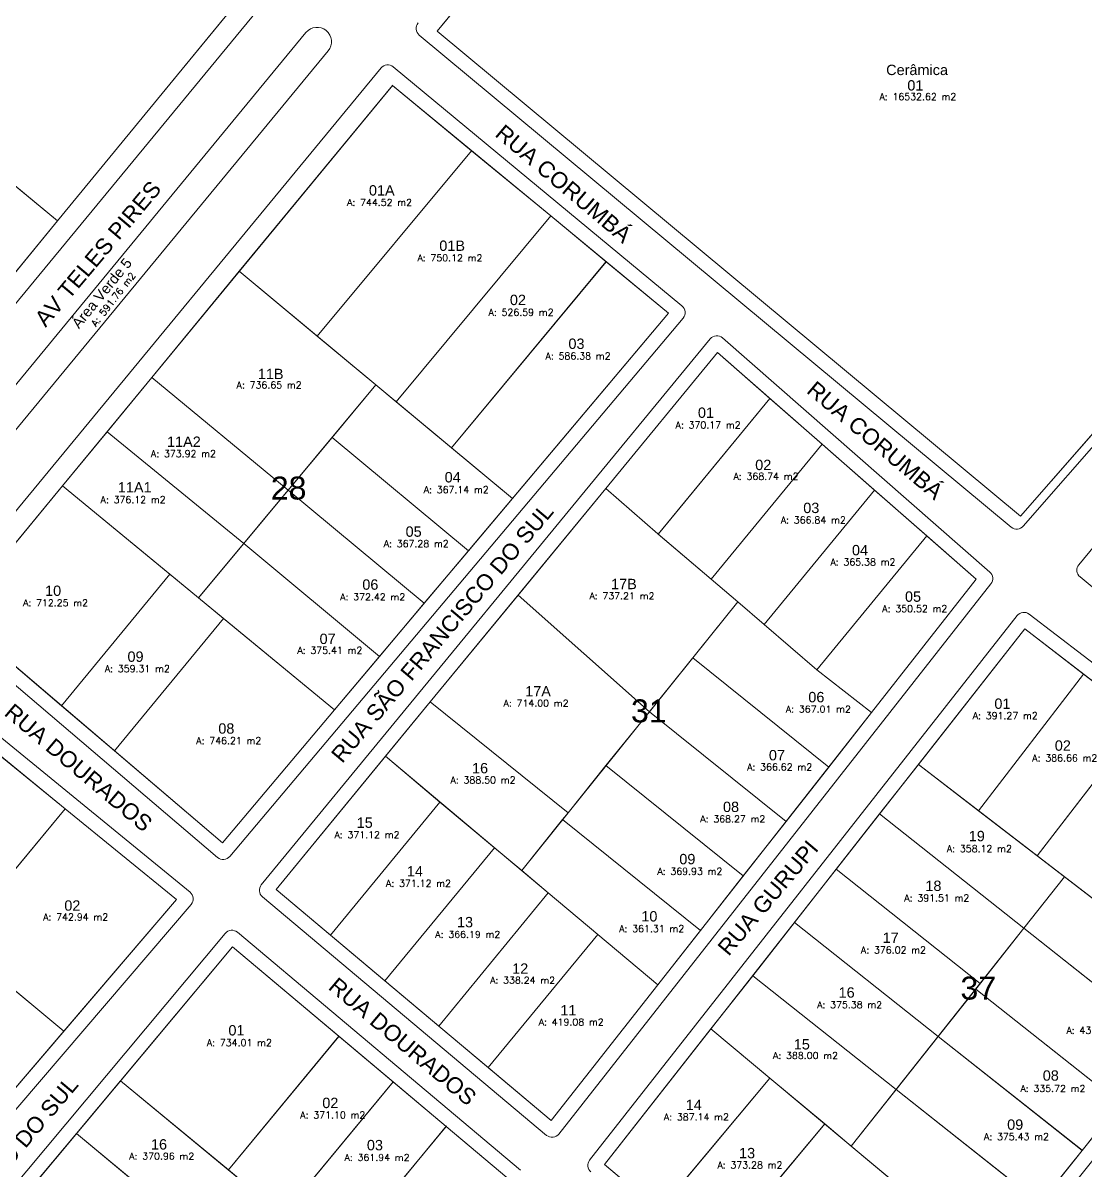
# Model space of a CAD drawing. Header units: metres. Extents: x 3808 to 8215, y 2374 to 6187.
# Drawn here: x 7835.6 to 8020.4, y 5000.7 to 5200.3 of the extents above; entities that cross this region are included whole.
import ezdxf
from ezdxf.enums import TextEntityAlignment as Align

# ---------------------------------------------------------------- set-up
doc = ezdxf.new("R2010")
doc.units = ezdxf.units.M
for name, color, linetype in [('0 - MEIO FIO 2', 251, 'Continuous'), ('ESPECARQ', 7, 'Continuous'), ('Lotes_Existentes', 7, 'Continuous'), ('Lotes_Novos', 9, 'Continuous'), ('nlote', 7, 'Continuous'), ('NOME RUA', 7, 'Continuous'), ('n°quadra', 7, 'Continuous'), ('UNIDADE', 7, 'Continuous')]:
    doc.layers.add(name, color=color, linetype=linetype)
doc.layers.add('Lotes_Boundary', color=7, linetype='Continuous', lineweight=30)
doc.layers.add('MEIO_FIO', color=252, linetype='Continuous', lineweight=0)
doc.layers.get('UNIDADE').off()
doc.styles.add('Arial', font='arial.ttf')
doc.styles.add('REGUA100', font='arial.ttf')
doc.styles.add('REGUA60', font='romans.shx', dxfattribs={"width": 1.4})

# ---------------------------------------------------------------- blocks, each defined once
blk = doc.blocks.new('INDUNI1')
at = {"color": 0, "lineweight": 0, "style": 'REGUA100', "width": 1.4, "flags": 8}
for tag, p in [('NOME1', (0, 0)), ('NOME2', (0, -4.29))]:
    blk.add_attdef(tag, text='', height=2.5, dxfattribs=at).set_placement(p, align=Align.CENTER)
at = {"layer": 'ESPECARQ', "color": 3, "lineweight": 0, "style": 'REGUA60', "width": 1.4}
blk.add_attdef('AREA', text='', height=25, dxfattribs=at).set_placement((0, -7.81), align=Align.CENTER)
at = {"layer": 'ESPECARQ', "lineweight": 0, "style": 'REGUA60', "width": 1.4, "flags": 8}
for tag, p in [('PISO', (0, -10.31)), ('REVPAR', (0, -12.81)), ('PEDIR', (0, -15.31))]:
    blk.add_attdef(tag, text='', height=1.5, dxfattribs=at).set_placement(p, align=Align.CENTER)

msp = doc.modelspace()

# ---------------------------------------------------------------- linework, layer by layer
at = {"layer": '0 - MEIO FIO 2', "lineweight": 5}
for p, q in [((8019.333, 5106.05), (8095.553, 5198.734)), ((8065.668, 5065.584), (8019.532, 5103.944))]:
    msp.add_line(p, q, dxfattribs=at)
msp.add_arc((8020.378, 5105.087), 1.422, 137.3338, 233.49157, dxfattribs=at)
at = {"layer": 'Lotes_Boundary', "lineweight": 5, "flags": 128}
for points in [[(8090.837, 5207.879), (7985.925, 5293.887), (7907.672, 5198.9), (8009.176, 5114.505)], [(7876.688, 5208.637), (7832.452, 5246.288), (7812.985, 5223.462), (7796.014, 5203.561), (7754.436, 5154.806), (7763.948, 5146.959), (7783.171, 5169.992), (7792.537, 5162.266), (7814.189, 5188.546), (7818.943, 5184.619), (7841.628, 5165.879), (7857.663, 5185.435)], [(7841.628, 5165.879), (7818.943, 5184.619), (7814.189, 5188.546), (7773.461, 5139.112), (7801.031, 5116.37)], [(7913.665, 5178.107), (7899.891, 5189.455), (7873.245, 5157.111), (7886.815, 5145.824)], [(7927.44, 5166.759), (7913.665, 5178.107), (7886.815, 5145.824), (7897.005, 5137.349), (7900.536, 5134.412)], [(7937.077, 5158.779), (7927.44, 5166.759), (7900.536, 5134.412), (7910.156, 5126.411)], [(7947.897, 5149.819), (7937.077, 5158.779), (7910.156, 5126.411), (7920.765, 5117.587)], [(7897.005, 5137.349), (7886.815, 5145.824), (7873.245, 5157.111), (7858.011, 5138.62), (7881.766, 5119.05), (7889.395, 5128.21)], [(7965.558, 5134.994), (7956.452, 5142.972), (7937.013, 5119.325), (7946.077, 5111.435), (7946.144, 5111.378)], [(7858.011, 5138.62), (7850.248, 5129.196), (7874.015, 5109.741), (7881.766, 5119.05)], [(7910.156, 5126.411), (7900.536, 5134.412), (7897.005, 5137.349), (7889.395, 5128.21), (7913.106, 5108.489), (7920.765, 5117.587)], [(7974.663, 5127.016), (7965.558, 5134.994), (7946.144, 5111.378), (7955.373, 5103.55)], [(7850.248, 5129.196), (7842.484, 5119.771), (7861.159, 5104.386), (7866.139, 5100.283), (7874.015, 5109.741)], [(7889.395, 5128.21), (7881.766, 5119.05), (7905.429, 5099.369), (7913.106, 5108.489)], [(7983.769, 5119.037), (7974.663, 5127.016), (7955.373, 5103.55), (7959.967, 5099.605), (7964.556, 5095.665)], [(7861.159, 5104.386), (7842.484, 5119.771), (7823.89, 5097.201), (7842.318, 5081.517)], [(7881.766, 5119.05), (7874.015, 5109.741), (7897.628, 5090.102), (7905.429, 5099.369)], [(7959.967, 5099.605), (7955.373, 5103.55), (7946.077, 5111.435), (7937.013, 5119.325), (7921.745, 5100.751), (7944.594, 5080.472), (7952.138, 5089.862)], [(7992.875, 5111.059), (7983.769, 5119.037), (7964.556, 5095.665), (7973.738, 5087.78)], [(8001.47, 5103.528), (7992.875, 5111.059), (7973.738, 5087.78), (7983.249, 5080.314)], [(7874.015, 5109.741), (7866.139, 5100.283), (7889.794, 5080.795), (7897.628, 5090.102)], [(7870.488, 5096.701), (7866.139, 5100.283), (7861.159, 5104.386), (7842.318, 5081.517), (7851.524, 5073.682)], [(7921.745, 5100.751), (7906.476, 5082.178), (7930.472, 5062.898), (7937.049, 5071.083), (7944.594, 5080.472)], [(7973.738, 5087.78), (7964.556, 5095.665), (7959.967, 5099.605), (7952.138, 5089.862), (7975.812, 5070.839), (7983.249, 5080.314)], [(7870.488, 5096.701), (7851.524, 5073.682), (7870.332, 5057.675), (7889.794, 5080.795)], [(8020.149, 5087.017), (8009.93, 5094.871), (7991.406, 5071.271), (8001.869, 5063.23)], [(7952.138, 5089.862), (7944.594, 5080.472), (7968.375, 5061.364), (7975.812, 5070.839)], [(8030.369, 5079.164), (8020.149, 5087.017), (8001.869, 5063.23), (8012.089, 5055.377)], [(7906.476, 5082.178), (7898.69, 5072.707), (7908.165, 5064.753), (7917.639, 5056.8), (7922.377, 5052.823), (7929.505, 5061.694), (7930.472, 5062.898)], [(7944.594, 5080.472), (7937.049, 5071.083), (7960.937, 5051.889), (7968.375, 5061.364)], [(8040.588, 5071.31), (8030.369, 5079.164), (8012.089, 5055.377), (8022.308, 5047.523)], [(7842.942, 5063.552), (7828.957, 5075.001), (7809.94, 5052.063), (7819.45, 5044.179), (7823.854, 5040.528)], [(7908.165, 5064.753), (7898.69, 5072.707), (7879.638, 5049.531), (7889.113, 5041.578)], [(7937.049, 5071.083), (7930.472, 5062.898), (7929.505, 5061.694), (7953.5, 5042.413), (7960.937, 5051.889)], [(8001.869, 5063.23), (7991.406, 5071.271), (7984.656, 5062.671), (8009.762, 5042.777), (8016.848, 5051.719), (8012.089, 5055.377)], [(7917.639, 5056.8), (7908.165, 5064.753), (7889.113, 5041.578), (7898.587, 5033.624)], [(7862.297, 5047.785), (7842.965, 5063.58), (7823.854, 5040.528), (7842.724, 5024.884)], [(7984.656, 5062.671), (7977.103, 5053.048), (8002.165, 5033.189), (8009.762, 5042.777)], [(7929.505, 5061.694), (7922.377, 5052.823), (7926.988, 5048.951), (7935.623, 5041.702), (7946.063, 5032.938), (7953.5, 5042.413)], [(7926.988, 5048.951), (7922.377, 5052.823), (7917.639, 5056.8), (7898.587, 5033.624), (7907.936, 5025.776)], [(7977.103, 5053.048), (7969.836, 5043.79), (7994.856, 5023.965), (8001.382, 5032.201), (8002.165, 5033.189)], [(8032.528, 5039.669), (8022.308, 5047.523), (8016.848, 5051.719), (8009.762, 5042.777), (8034.868, 5022.885), (8042.29, 5032.167)], [(7935.623, 5041.702), (7926.988, 5048.951), (7907.936, 5025.776), (7916.571, 5018.526)], [(7823.854, 5040.528), (7819.45, 5044.179), (7803.816, 5025.477), (7827.186, 5006.704), (7842.724, 5024.884)], [(7969.836, 5043.79), (7962.569, 5034.532), (7987.547, 5014.741), (7994.856, 5023.965)], [(8009.762, 5042.777), (8001.382, 5032.201), (8026.441, 5012.345), (8034.868, 5022.885)], [(7946.063, 5032.938), (7935.623, 5041.702), (7916.571, 5018.526), (7927.53, 5009.327)], [(7890.573, 5023.986), (7872.071, 5039.526), (7852.592, 5016.227), (7871.344, 5000.725)], [(7962.569, 5034.532), (7955.303, 5025.274), (7965.558, 5016.702), (7975.105, 5008.722), (7979.721, 5004.863), (7987.547, 5014.741)], [(8001.382, 5032.201), (7994.856, 5023.965), (8019.879, 5004.138), (8026.441, 5012.345)], [(7965.558, 5016.702), (7955.303, 5025.274), (7936.771, 5001.664), (7946.318, 4993.684)], [(7900.004, 5016.064), (7890.573, 5023.986), (7871.344, 5000.725), (7880.836, 4992.878)], [(7994.856, 5023.965), (7987.547, 5014.741), (8012.529, 4994.946), (8019.879, 5004.138)], [(7852.592, 5016.227), (7844.945, 5007.081), (7868.745, 4987.281), (7876.502, 4996.461), (7871.344, 5000.725)], [(7909.231, 5008.313), (7900.004, 5016.064), (7880.836, 4992.878), (7890.124, 4985.2)], [(7987.547, 5014.741), (7979.721, 5004.863), (8004.139, 4984.452), (8012.529, 4994.946)], [(7844.945, 5007.081), (7836.885, 4997.439), (7860.583, 4977.622), (7868.745, 4987.281)], [(7919.819, 4999.42), (7909.231, 5008.313), (7890.124, 4985.2), (7900.413, 4976.695)], [(7994.93, 4992.15), (7979.721, 5004.863), (7975.105, 5008.722), (7955.864, 4985.704), (7976.191, 4968.713)]]:
    msp.add_lwpolyline(points, close=True, dxfattribs=at)
at = {"layer": 'Lotes_Existentes', "lineweight": 5}
for p, q in [((7985.925, 5293.887), (7907.672, 5198.9)), ((7857.663, 5185.435), (7876.688, 5208.637)), ((8090.837, 5207.879), (8009.176, 5114.505)), ((7907.672, 5198.9), (8009.176, 5114.505)), ((7814.189, 5188.546), (7841.628, 5165.879)), ((7899.948, 5189.524), (7858.011, 5138.62)), ((7927.44, 5166.759), (7899.891, 5189.455)), ((7841.628, 5165.879), (7857.663, 5185.435)), ((7913.665, 5178.107), (7886.815, 5145.824)), ((7927.44, 5166.759), (7900.536, 5134.412)), ((7947.897, 5149.819), (7927.44, 5166.759)), ((7801.031, 5116.37), (7841.628, 5165.879)), ((7937.043, 5158.738), (7910.156, 5126.411)), ((7920.765, 5117.587), (7873.245, 5157.111)), ((7870.332, 5057.675), (7947.897, 5149.819)), ((7956.452, 5142.972), (7937.013, 5119.325)), ((8001.47, 5103.528), (7956.452, 5142.972)), ((7842.484, 5119.771), (7858.011, 5138.62)), ((7881.766, 5119.05), (7858.011, 5138.62)), ((7866.139, 5100.283), (7897.005, 5137.349)), ((7850.248, 5129.196), (7874.015, 5109.741)), ((7913.106, 5108.489), (7889.395, 5128.21)), ((7842.484, 5119.771), (7823.89, 5097.201)), ((7889.794, 5080.795), (7842.484, 5119.771)), ((7905.429, 5099.369), (7881.766, 5119.05)), ((7906.476, 5082.178), (7937.013, 5119.325)), ((7937.013, 5119.325), (7946.077, 5111.435)), ((7946.077, 5111.435), (7955.373, 5103.55)), ((7897.628, 5090.102), (7874.015, 5109.741)), ((7842.318, 5081.517), (7861.159, 5104.386)), ((7955.373, 5103.55), (7959.967, 5099.605)), ((7983.249, 5080.314), (8001.47, 5103.528)), ((7921.745, 5100.751), (7944.594, 5080.472)), ((7930.472, 5062.898), (7959.967, 5099.605)), ((7823.89, 5097.201), (7870.332, 5057.675)), ((7851.524, 5073.682), (7870.488, 5096.701)), ((7936.771, 5001.664), (8009.93, 5094.871)), ((8061.027, 5055.603), (8009.93, 5094.871)), ((7842.942, 5063.552), (7814.972, 5086.45)), ((7906.476, 5082.178), (7879.638, 5049.531)), ((7906.476, 5082.178), (7930.472, 5062.898)), ((7842.724, 5024.884), (7796.177, 5063.474)), ((7842.942, 5063.552), (7823.854, 5040.528)), ((7842.965, 5063.58), (7862.297, 5047.785)), ((7984.656, 5062.671), (8009.762, 5042.777)), ((8061.027, 5055.603), (7985.4, 4961.015)), ((7977.103, 5053.048), (8002.165, 5033.189)), ((7879.638, 5049.531), (7927.53, 5009.327)), ((7926.988, 5048.951), (7907.936, 5025.776)), ((7935.623, 5041.702), (7926.988, 5048.951)), ((7862.297, 5047.785), (7784.13, 4956.327)), ((7935.623, 5041.702), (7916.571, 5018.526)), ((7795.532, 4947.978), (7872.071, 5039.526)), ((7872.071, 5039.526), (7919.819, 4999.42)), ((7927.53, 5009.327), (7946.063, 5032.938)), ((8026.441, 5012.345), (8001.382, 5032.201)), ((7890.555, 5023.964), (7871.344, 5000.725)), ((8019.874, 5004.142), (7994.856, 5023.965)), ((7852.592, 5016.227), (7900.413, 4976.695)), ((7900.056, 5016.128), (7880.836, 4992.878)), ((7946.318, 4993.684), (7965.558, 5016.702)), ((7844.945, 5007.081), (7892.545, 4967.481)), ((7909.312, 5008.411), (7890.124, 4985.2)), ((7955.864, 4985.704), (7975.105, 5008.722)), ((7955.864, 4985.704), (7936.771, 5001.664))]:
    msp.add_line(p, q, dxfattribs=at)
at = {"layer": 'Lotes_Novos', "lineweight": 5}
for p, q in [((7946.191, 5111.435), (7965.558, 5134.994)), ((7955.373, 5103.55), (7974.663, 5127.016)), ((7964.556, 5095.665), (7983.769, 5119.037)), ((7973.738, 5087.78), (7992.875, 5111.059)), ((7959.967, 5099.605), (7964.556, 5095.665)), ((7964.556, 5095.665), (7973.738, 5087.78)), ((7975.812, 5070.839), (7952.138, 5089.862)), ((7973.738, 5087.78), (7983.249, 5080.314)), ((8020.149, 5087.017), (8001.869, 5063.23)), ((7968.375, 5061.364), (7944.594, 5080.472)), ((7946.063, 5032.938), (7983.249, 5080.314)), ((8030.369, 5079.164), (8012.089, 5055.377)), ((7898.69, 5072.707), (7926.988, 5048.951)), ((7960.937, 5051.889), (7937.049, 5071.083)), ((8042.29, 5032.167), (7991.406, 5071.271)), ((7908.165, 5064.753), (7889.113, 5041.578)), ((7930.472, 5062.898), (7922.377, 5052.823)), ((7953.5, 5042.413), (7929.505, 5061.694)), ((7917.639, 5056.8), (7898.587, 5033.624)), ((7979.721, 5004.863), (8016.848, 5051.719)), ((7969.836, 5043.79), (7994.856, 5023.965)), ((8009.762, 5042.777), (8034.868, 5022.885)), ((7935.623, 5041.702), (7946.063, 5032.938)), ((7962.569, 5034.532), (7987.547, 5014.741)), ((7955.303, 5025.274), (8004.139, 4984.452)), ((8012.529, 4994.946), (7987.547, 5014.741))]:
    msp.add_line(p, q, dxfattribs=at)
at = {"layer": 'MEIO_FIO', "lineweight": 5}
for p, q in [((7880.111, 5207.067), (7802.963, 5113.48)), ((8091.967, 5206.891), (8009.647, 5112.765)), ((7884.852, 5198.67), (7812.069, 5110.377)), ((7904.569, 5198.23), (8007.559, 5112.599)), ((7888.71, 5195.489), (7815.927, 5107.196)), ((7897.913, 5192.504), (7820.571, 5098.682)), ((7950.268, 5151.102), (7900.027, 5192.705)), ((7871.597, 5055.296), (7950.458, 5148.981)), ((7955.176, 5145.357), (7877.079, 5050.354)), ((8003.83, 5104.784), (7957.324, 5145.532)), ((7928.858, 5006.97), (8004.021, 5102.73)), ((7934.206, 5002.445), (8008.574, 5097.193)), ((8063.359, 5056.964), (8010.668, 5097.456)), ((7820.757, 5096.585), (7869.478, 5055.12)), ((7815.04, 5089.623), (7864.671, 5049.075)), ((8063.617, 5054.838), (7986.715, 4958.656)), ((7864.862, 5046.938), (7785.391, 4953.955)), ((7877.273, 5048.253), (7926.714, 5006.747)), ((7792.997, 4948.843), (7870.796, 5041.898)), ((7872.911, 5042.085), (7922.199, 5000.686))]:
    msp.add_line(p, q, dxfattribs=at)
for centre, radius, start, end in [((7886.781, 5197.079), 2.5, 320.49976, 140.49976), ((7905.528, 5199.383), 1.5, 140.49976, 230.25821), ((7899.071, 5191.55), 1.5, 50.37254, 140.49976), ((7949.311, 5149.947), 1.5, 319.91035, 50.37254), ((7956.335, 5144.404), 1.5, 48.77594, 140.57767), ((8008.518, 5113.752), 1.5, 230.25821, 318.8282), ((8002.842, 5103.656), 1.5, 321.8712, 48.77594), ((8009.754, 5096.267), 1.5, 52.45783, 141.8712), ((7870.45, 5056.262), 1.5, 229.59959, 319.91035), ((7863.722, 5047.913), 1.5, 319.48015, 50.75132), ((7878.237, 5049.402), 1.5, 140.57767, 229.98681), ((7871.947, 5040.936), 1.5, 49.97171, 140.10283), ((7927.679, 5007.896), 1.5, 229.98681, 321.8712), ((7935.386, 5001.519), 1.5, 141.8712, 230.1079)]:
    msp.add_arc(centre, radius, start, end, dxfattribs=at)

# ---------------------------------------------------------------- block references
at = {"layer": 'UNIDADE', "lineweight": 5}
ref = msp.add_blockref('INDUNI1', (7991.308, 5193.144), dxfattribs=dict(at, xscale=0.8, yscale=0.8, zscale=0.5))
ref.add_attrib('AREA', 'A: 16532.62 m2', dxfattribs={"layer": 'ESPECARQ', "lineweight": 0, "height": 1.2, "style": 'REGUA60'}).set_placement((7991.308, 5186.893), align=Align.CENTER)
ref = msp.add_blockref('INDUNI1', (7897.647, 5174.743), dxfattribs=dict(at, xscale=0.8, yscale=0.8, zscale=0.5))
ref.add_attrib('AREA', 'A: 744.52 m2', dxfattribs={"layer": 'ESPECARQ', "lineweight": 0, "height": 1.2, "style": 'REGUA60'}).set_placement((7897.647, 5168.493), align=Align.CENTER)
ref = msp.add_blockref('INDUNI1', (7909.891, 5165.108), dxfattribs=dict(at, xscale=0.8, yscale=0.8, zscale=0.5))
ref.add_attrib('AREA', 'A: 750.12 m2', dxfattribs={"layer": 'ESPECARQ', "lineweight": 0, "height": 1.2, "style": 'REGUA60'}).set_placement((7909.891, 5158.857), align=Align.CENTER)
ref = msp.add_blockref('INDUNI1', (7846.87, 5155.714), dxfattribs=dict(at, xscale=0.8000000000000002, yscale=0.8000000000000002, zscale=0.05, rotation=52.17246527985673))
ref.add_attrib('AREA', 'A: 591.76 m2', dxfattribs={"layer": 'ESPECARQ', "lineweight": 0, "height": 1.2, "rotation": 52.17247, "style": 'REGUA60', "oblique": 360}).set_placement((7851.807, 5151.88), align=Align.CENTER)
ref = msp.add_blockref('INDUNI1', (7922.27, 5155.615), dxfattribs=dict(at, xscale=0.8, yscale=0.8, zscale=0.5))
ref.add_attrib('AREA', 'A: 526.59 m2', dxfattribs={"layer": 'ESPECARQ', "lineweight": 0, "height": 1.2, "style": 'REGUA60'}).set_placement((7922.27, 5149.364), align=Align.CENTER)
ref = msp.add_blockref('INDUNI1', (7932.191, 5148.012), dxfattribs=dict(at, xscale=0.8, yscale=0.8, zscale=0.5))
ref.add_attrib('AREA', 'A: 586.38 m2', dxfattribs={"layer": 'ESPECARQ', "lineweight": 0, "height": 1.2, "style": 'REGUA60'}).set_placement((7932.191, 5141.762), align=Align.CENTER)
ref = msp.add_blockref('INDUNI1', (7878.438, 5142.987), dxfattribs=dict(at, xscale=0.8, yscale=0.8, zscale=0.5))
ref.add_attrib('AREA', 'A: 736.65 m2', dxfattribs={"layer": 'ESPECARQ', "lineweight": 0, "height": 1.2, "style": 'REGUA60'}).set_placement((7878.438, 5136.736), align=Align.CENTER)
ref = msp.add_blockref('INDUNI1', (7954.815, 5136.005), dxfattribs=dict(at, xscale=0.8, yscale=0.8, zscale=0.5))
ref.add_attrib('AREA', 'A: 370.17 m2', dxfattribs={"layer": 'ESPECARQ', "lineweight": 0, "height": 1.2, "style": 'REGUA60'}).set_placement((7954.815, 5129.755), align=Align.CENTER)
ref = msp.add_blockref('INDUNI1', (7863.533, 5131.035), dxfattribs=dict(at, xscale=0.8, yscale=0.8, zscale=0.05))
ref.add_attrib('AREA', 'A: 373.92 m2', dxfattribs={"layer": 'ESPECARQ', "lineweight": 0, "height": 1.2, "style": 'REGUA60'}).set_placement((7863.533, 5124.784), align=Align.CENTER)
ref = msp.add_blockref('INDUNI1', (7964.887, 5127.096), dxfattribs=dict(at, xscale=0.8, yscale=0.8, zscale=0.5))
ref.add_attrib('AREA', 'A: 368.74 m2', dxfattribs={"layer": 'ESPECARQ', "lineweight": 0, "height": 1.2, "style": 'REGUA60'}).set_placement((7964.887, 5120.845), align=Align.CENTER)
ref = msp.add_blockref('INDUNI1', (7910.988, 5124.759), dxfattribs=dict(at, xscale=0.8, yscale=0.8, zscale=0.5))
ref.add_attrib('AREA', 'A: 367.14 m2', dxfattribs={"layer": 'ESPECARQ', "lineweight": 0, "height": 1.2, "style": 'REGUA60'}).set_placement((7910.988, 5118.508), align=Align.CENTER)
ref = msp.add_blockref('INDUNI1', (7854.776, 5123.039), dxfattribs=dict(at, xscale=0.8, yscale=0.8, zscale=0.05))
ref.add_attrib('AREA', 'A: 376.12 m2', dxfattribs={"layer": 'ESPECARQ', "lineweight": 0, "height": 1.2, "style": 'REGUA60'}).set_placement((7854.776, 5116.788), align=Align.CENTER)
ref = msp.add_blockref('INDUNI1', (7973.114, 5119.488), dxfattribs=dict(at, xscale=0.8, yscale=0.8, zscale=0.5))
ref.add_attrib('AREA', 'A: 366.84 m2', dxfattribs={"layer": 'ESPECARQ', "lineweight": 0, "height": 1.2, "style": 'REGUA60'}).set_placement((7973.114, 5113.237), align=Align.CENTER)
ref = msp.add_blockref('INDUNI1', (7904.028, 5115.361), dxfattribs=dict(at, xscale=0.8, yscale=0.8, zscale=0.5))
ref.add_attrib('AREA', 'A: 367.28 m2', dxfattribs={"layer": 'ESPECARQ', "lineweight": 0, "height": 1.2, "style": 'REGUA60'}).set_placement((7904.028, 5109.11), align=Align.CENTER)
ref = msp.add_blockref('INDUNI1', (7981.75, 5112.19), dxfattribs=dict(at, xscale=0.8, yscale=0.8, zscale=0.5))
ref.add_attrib('AREA', 'A: 365.38 m2', dxfattribs={"layer": 'ESPECARQ', "lineweight": 0, "height": 1.2, "style": 'REGUA60'}).set_placement((7981.75, 5105.939), align=Align.CENTER)
ref = msp.add_blockref('INDUNI1', (7896.456, 5106.109), dxfattribs=dict(at, xscale=0.8, yscale=0.8, zscale=0.5))
ref.add_attrib('AREA', 'A: 372.42 m2', dxfattribs={"layer": 'ESPECARQ', "lineweight": 0, "height": 1.2, "style": 'REGUA60'}).set_placement((7896.456, 5099.858), align=Align.CENTER)
ref = msp.add_blockref('INDUNI1', (7939.819, 5106.287), dxfattribs=dict(at, xscale=0.8, yscale=0.8, zscale=0.5))
ref.add_attrib('AREA', 'A: 737.21 m2', dxfattribs={"layer": 'ESPECARQ', "lineweight": 0, "height": 1.2, "style": 'REGUA60'}).set_placement((7939.819, 5100.037), align=Align.CENTER)
ref = msp.add_blockref('INDUNI1', (7841.277, 5105.071), dxfattribs=dict(at, xscale=0.8, yscale=0.8, zscale=0.5))
ref.add_attrib('AREA', 'A: 712.25 m2', dxfattribs={"layer": 'ESPECARQ', "lineweight": 0, "height": 1.2, "style": 'REGUA60'}).set_placement((7841.277, 5098.821), align=Align.CENTER)
ref = msp.add_blockref('INDUNI1', (7990.78, 5104.05), dxfattribs=dict(at, xscale=0.8, yscale=0.8, zscale=0.5))
ref.add_attrib('AREA', 'A: 350.52 m2', dxfattribs={"layer": 'ESPECARQ', "lineweight": 0, "height": 1.2, "style": 'REGUA60'}).set_placement((7990.78, 5097.799), align=Align.CENTER)
ref = msp.add_blockref('INDUNI1', (7889.004, 5096.787), dxfattribs=dict(at, xscale=0.8, yscale=0.8, zscale=0.5))
ref.add_attrib('AREA', 'A: 375.41 m2', dxfattribs={"layer": 'ESPECARQ', "lineweight": 0, "height": 1.2, "style": 'REGUA60'}).set_placement((7889.004, 5090.536), align=Align.CENTER)
ref = msp.add_blockref('INDUNI1', (7855.504, 5093.603), dxfattribs=dict(at, xscale=0.8, yscale=0.8, zscale=0.5))
ref.add_attrib('AREA', 'A: 359.31 m2', dxfattribs={"layer": 'ESPECARQ', "lineweight": 0, "height": 1.2, "style": 'REGUA60'}).set_placement((7855.504, 5087.352), align=Align.CENTER)
ref = msp.add_blockref('INDUNI1', (7924.879, 5087.611), dxfattribs=dict(at, xscale=0.8, yscale=0.8, zscale=0.5))
ref.add_attrib('AREA', 'A: 714.00 m2', dxfattribs={"layer": 'ESPECARQ', "lineweight": 0, "height": 1.2, "style": 'REGUA60'}).set_placement((7924.879, 5081.36), align=Align.CENTER)
ref = msp.add_blockref('INDUNI1', (7973.997, 5086.568), dxfattribs=dict(at, xscale=0.8, yscale=0.8, zscale=0.5))
ref.add_attrib('AREA', 'A: 367.01 m2', dxfattribs={"layer": 'ESPECARQ', "lineweight": 0, "height": 1.2, "style": 'REGUA60'}).set_placement((7973.997, 5080.318), align=Align.CENTER)
ref = msp.add_blockref('INDUNI1', (8006.508, 5085.427), dxfattribs=dict(at, xscale=0.8, yscale=0.8, zscale=0.5))
ref.add_attrib('AREA', 'A: 391.27 m2', dxfattribs={"layer": 'ESPECARQ', "lineweight": 0, "height": 1.2, "style": 'REGUA60'}).set_placement((8006.508, 5079.176), align=Align.CENTER)
ref = msp.add_blockref('INDUNI1', (7871.417, 5081.097), dxfattribs=dict(at, xscale=0.8, yscale=0.8, zscale=0.5))
ref.add_attrib('AREA', 'A: 746.21 m2', dxfattribs={"layer": 'ESPECARQ', "lineweight": 0, "height": 1.2, "style": 'REGUA60'}).set_placement((7871.417, 5074.846), align=Align.CENTER)
ref = msp.add_blockref('INDUNI1', (8016.878, 5078.079), dxfattribs=dict(at, xscale=0.8, yscale=0.8, zscale=0.5))
ref.add_attrib('AREA', 'A: 386.66 m2', dxfattribs={"layer": 'ESPECARQ', "lineweight": 0, "height": 1.2, "style": 'REGUA60'}).set_placement((8016.878, 5071.828), align=Align.CENTER)
ref = msp.add_blockref('INDUNI1', (7967.259, 5076.494), dxfattribs=dict(at, xscale=0.8, yscale=0.8, zscale=0.5))
ref.add_attrib('AREA', 'A: 366.62 m2', dxfattribs={"layer": 'ESPECARQ', "lineweight": 0, "height": 1.2, "style": 'REGUA60'}).set_placement((7967.259, 5070.243), align=Align.CENTER)
ref = msp.add_blockref('INDUNI1', (7915.651, 5074.219), dxfattribs=dict(at, xscale=0.8, yscale=0.8, zscale=0.5))
ref.add_attrib('AREA', 'A: 388.50 m2', dxfattribs={"layer": 'ESPECARQ', "lineweight": 0, "height": 1.2, "style": 'REGUA60'}).set_placement((7915.651, 5067.968), align=Align.CENTER)
ref = msp.add_blockref('INDUNI1', (7959.117, 5067.471), dxfattribs=dict(at, xscale=0.8, yscale=0.8, zscale=0.5))
ref.add_attrib('AREA', 'A: 368.27 m2', dxfattribs={"layer": 'ESPECARQ', "lineweight": 0, "height": 1.2, "style": 'REGUA60'}).set_placement((7959.117, 5061.22), align=Align.CENTER)
ref = msp.add_blockref('INDUNI1', (7895.464, 5064.703), dxfattribs=dict(at, xscale=0.8, yscale=0.8, zscale=0.5))
ref.add_attrib('AREA', 'A: 371.12 m2', dxfattribs={"layer": 'ESPECARQ', "lineweight": 0, "height": 1.2, "style": 'REGUA60'}).set_placement((7895.464, 5058.452), align=Align.CENTER)
ref = msp.add_blockref('INDUNI1', (8002.009, 5062.282), dxfattribs=dict(at, xscale=0.8, yscale=0.8, zscale=0.5))
ref.add_attrib('AREA', 'A: 358.12 m2', dxfattribs={"layer": 'ESPECARQ', "lineweight": 0, "height": 1.2, "style": 'REGUA60'}).set_placement((8002.009, 5056.032), align=Align.CENTER)
ref = msp.add_blockref('INDUNI1', (7951.642, 5058.359), dxfattribs=dict(at, xscale=0.8, yscale=0.8, zscale=0.5))
ref.add_attrib('AREA', 'A: 369.93 m2', dxfattribs={"layer": 'ESPECARQ', "lineweight": 0, "height": 1.2, "style": 'REGUA60'}).set_placement((7951.642, 5052.108), align=Align.CENTER)
ref = msp.add_blockref('INDUNI1', (7904.425, 5056.273), dxfattribs=dict(at, xscale=0.8, yscale=0.8, zscale=0.5))
ref.add_attrib('AREA', 'A: 371.12 m2', dxfattribs={"layer": 'ESPECARQ', "lineweight": 0, "height": 1.2, "style": 'REGUA60'}).set_placement((7904.425, 5050.022), align=Align.CENTER)
ref = msp.add_blockref('INDUNI1', (7994.612, 5053.688), dxfattribs=dict(at, xscale=0.8, yscale=0.8, zscale=0.5))
ref.add_attrib('AREA', 'A: 391.51 m2', dxfattribs={"layer": 'ESPECARQ', "lineweight": 0, "height": 1.2, "style": 'REGUA60'}).set_placement((7994.612, 5047.437), align=Align.CENTER)
ref = msp.add_blockref('INDUNI1', (7844.774, 5050.397), dxfattribs=dict(at, xscale=0.8, yscale=0.8, zscale=0.5))
ref.add_attrib('AREA', 'A: 742.94 m2', dxfattribs={"layer": 'ESPECARQ', "lineweight": 0, "height": 1.2, "style": 'REGUA60'}).set_placement((7844.774, 5044.146), align=Align.CENTER)
ref = msp.add_blockref('INDUNI1', (7944.995, 5048.356), dxfattribs=dict(at, xscale=0.8, yscale=0.8, zscale=0.5))
ref.add_attrib('AREA', 'A: 361.31 m2', dxfattribs={"layer": 'ESPECARQ', "lineweight": 0, "height": 1.2, "style": 'REGUA60'}).set_placement((7944.995, 5042.106), align=Align.CENTER)
ref = msp.add_blockref('INDUNI1', (7913.005, 5047.357), dxfattribs=dict(at, xscale=0.8, yscale=0.8, zscale=0.5))
ref.add_attrib('AREA', 'A: 366.19 m2', dxfattribs={"layer": 'ESPECARQ', "lineweight": 0, "height": 1.2, "style": 'REGUA60'}).set_placement((7913.005, 5041.106), align=Align.CENTER)
ref = msp.add_blockref('INDUNI1', (7987.066, 5044.672), dxfattribs=dict(at, xscale=0.8, yscale=0.8, zscale=0.5))
ref.add_attrib('AREA', 'A: 376.02 m2', dxfattribs={"layer": 'ESPECARQ', "lineweight": 0, "height": 1.2, "style": 'REGUA60'}).set_placement((7987.066, 5038.422), align=Align.CENTER)
ref = msp.add_blockref('INDUNI1', (7922.536, 5039.401), dxfattribs=dict(at, xscale=0.8, yscale=0.8, zscale=0.5))
ref.add_attrib('AREA', 'A: 338.24 m2', dxfattribs={"layer": 'ESPECARQ', "lineweight": 0, "height": 1.2, "style": 'REGUA60'}).set_placement((7922.536, 5033.15), align=Align.CENTER)
ref = msp.add_blockref('INDUNI1', (7979.434, 5035.114), dxfattribs=dict(at, xscale=0.8, yscale=0.8, zscale=0.5))
ref.add_attrib('AREA', 'A: 375.38 m2', dxfattribs={"layer": 'ESPECARQ', "lineweight": 0, "height": 1.2, "style": 'REGUA60'}).set_placement((7979.434, 5028.863), align=Align.CENTER)
ref = msp.add_blockref('INDUNI1', (7930.995, 5032.101), dxfattribs=dict(at, xscale=0.8, yscale=0.8, zscale=0.5))
ref.add_attrib('AREA', 'A: 419.08 m2', dxfattribs={"layer": 'ESPECARQ', "lineweight": 0, "height": 1.2, "style": 'REGUA60'}).set_placement((7930.995, 5025.85), align=Align.CENTER)
ref = msp.add_blockref('INDUNI1', (8022.81, 5030.685), dxfattribs=dict(at, xscale=0.8, yscale=0.8, zscale=0.5))
ref.add_attrib('AREA', 'A: 431.82 m2', dxfattribs={"layer": 'ESPECARQ', "lineweight": 0, "height": 1.2, "style": 'REGUA60'}).set_placement((8022.81, 5024.435), align=Align.CENTER)
ref = msp.add_blockref('INDUNI1', (7873.259, 5028.545), dxfattribs=dict(at, xscale=0.8, yscale=0.8, zscale=0.5))
ref.add_attrib('AREA', 'A: 734.01 m2', dxfattribs={"layer": 'ESPECARQ', "lineweight": 0, "height": 1.2, "style": 'REGUA60'}).set_placement((7873.259, 5022.295), align=Align.CENTER)
ref = msp.add_blockref('INDUNI1', (7971.762, 5026.288), dxfattribs=dict(at, xscale=0.8, yscale=0.8, zscale=0.5))
ref.add_attrib('AREA', 'A: 388.00 m2', dxfattribs={"layer": 'ESPECARQ', "lineweight": 0, "height": 1.2, "style": 'REGUA60'}).set_placement((7971.762, 5020.037), align=Align.CENTER)
ref = msp.add_blockref('INDUNI1', (8014.803, 5020.55), dxfattribs=dict(at, xscale=0.8, yscale=0.8, zscale=0.5))
ref.add_attrib('AREA', 'A: 335.72 m2', dxfattribs={"layer": 'ESPECARQ', "lineweight": 0, "height": 1.2, "style": 'REGUA60'}).set_placement((8014.803, 5014.299), align=Align.CENTER)
ref = msp.add_blockref('INDUNI1', (7889.516, 5015.919), dxfattribs=dict(at, xscale=0.8, yscale=0.8, zscale=0.5))
ref.add_attrib('AREA', 'A: 371.10 m2', dxfattribs={"layer": 'ESPECARQ', "lineweight": 0, "height": 1.2, "style": 'REGUA60'}).set_placement((7889.516, 5009.668), align=Align.CENTER)
ref = msp.add_blockref('INDUNI1', (7952.777, 5015.611), dxfattribs=dict(at, xscale=0.8, yscale=0.8, zscale=0.5))
ref.add_attrib('AREA', 'A: 387.14 m2', dxfattribs={"layer": 'ESPECARQ', "lineweight": 0, "height": 1.2, "style": 'REGUA60'}).set_placement((7952.777, 5009.36), align=Align.CENTER)
ref = msp.add_blockref('INDUNI1', (8008.471, 5012.169), dxfattribs=dict(at, xscale=0.8, yscale=0.8, zscale=0.5))
ref.add_attrib('AREA', 'A: 375.43 m2', dxfattribs={"layer": 'ESPECARQ', "lineweight": 0, "height": 1.2, "style": 'REGUA60'}).set_placement((8008.471, 5005.918), align=Align.CENTER)
ref = msp.add_blockref('INDUNI1', (7859.754, 5008.774), dxfattribs=dict(at, xscale=0.8, yscale=0.8, zscale=0.5))
ref.add_attrib('AREA', 'A: 370.96 m2', dxfattribs={"layer": 'ESPECARQ', "lineweight": 0, "height": 1.2, "style": 'REGUA60'}).set_placement((7859.754, 5002.523), align=Align.CENTER)
ref = msp.add_blockref('INDUNI1', (7897.213, 5008.544), dxfattribs=dict(at, xscale=0.8, yscale=0.8, zscale=0.5))
ref.add_attrib('AREA', 'A: 361.94 m2', dxfattribs={"layer": 'ESPECARQ', "lineweight": 0, "height": 1.2, "style": 'REGUA60'}).set_placement((7897.213, 5002.293), align=Align.CENTER)
ref = msp.add_blockref('INDUNI1', (7962.084, 5007.223), dxfattribs=dict(at, xscale=0.8, yscale=0.8, zscale=0.5))
ref.add_attrib('AREA', 'A: 373.28 m2', dxfattribs={"layer": 'ESPECARQ', "lineweight": 0, "height": 1.2, "style": 'REGUA60'}).set_placement((7962.084, 5000.973), align=Align.CENTER)

# ---------------------------------------------------------------- texts
at = {"layer": 'nlote', "lineweight": 5, "style": 'Arial'}
for s, p in [('Cerâmica', (7985.794, 5191.264)), ('01', (7989.476, 5188.571)), ('01A', (7895.801, 5170.301)), ('01B', (7908.046, 5160.666)), ('02', (7920.328, 5151.24)), ('03', (7930.51, 5143.613)), ('11B', (7876.473, 5138.355)), ('01', (7953.041, 5131.612)), ('11A2', (7860.673, 5126.557)), ('02', (7963.012, 5122.524)), ('04', (7908.978, 5120.376)), ('11A1', (7852.113, 5118.622)), ('03', (7971.37, 5115.039)), ('05', (7902.182, 5110.915)), ('04', (7979.845, 5107.694)), ('06', (7894.652, 5101.699)), ('17B', (7937.93, 5101.797)), ('10', (7839.458, 5100.62)), ('05', (7989.069, 5099.602)), ('07', (7887.214, 5092.253)), ('09', (7853.794, 5089.151)), ('17A', (7922.99, 5083.121)), ('06', (7972.25, 5082.114)), ('01', (8004.624, 5080.969)), ('08', (7869.596, 5076.651)), ('02', (8015.136, 5073.681)), ('07', (7965.39, 5072.007)), ('16', (7913.74, 5069.751)), ('08', (7957.407, 5063.013)), ('15', (7893.674, 5060.262)), ('19', (8000.166, 5057.934)), ('09', (7949.804, 5053.925)), ('14', (7902.399, 5051.796)), ('18', (7992.618, 5049.275)), ('02', (7842.804, 5045.843)), ('13', (7911.124, 5042.957)), ('10', (7943.197, 5043.965)), ('17', (7985.193, 5040.243)), ('12', (7920.722, 5034.865)), ('16', (7977.516, 5030.707)), ('11', (7929.1, 5027.611)), ('01', (7871.355, 5024.134)), ('15', (7969.725, 5021.69)), ('08', (8013.04, 5016.259)), ('02', (7887.689, 5011.49)), ('14', (7950.925, 5011.163)), ('09', (8006.847, 5007.716)), ('16', (7857.877, 5004.278)), ('03', (7895.448, 5004.148)), ('13', (7960.2, 5002.764))]:
    msp.add_text(s, height=1.8, dxfattribs=at).set_placement(p)
msp.add_text('Área Verde 5', height=1.8, rotation=50.88506, dxfattribs=at).set_placement((7845.354, 5147.004))
at = {"layer": 'NOME RUA', "linetype": 'Continuous', "lineweight": 5, "style": 'Arial'}
for s, rotation, p in [('RUA CORUMBÁ', 319.88114, (7917.554, 5180.745)), ('AV TELES PIRES', 49.88114, (7839.549, 5147.246)), ('RUA CORUMBÁ', 319.88114, (7971.77, 5136.089)), ('RUA SÃO FRANCISCO DO SUL', 49.88114, (7891.145, 5071.353)), ('RUA DOURADOS', 319.88114, (7832.171, 5079.967)), ('RUA GURUPI', 49.88114, (7958.387, 5037.789)), ('RUA DOURADOS', 319.88114, (7888.559, 5032.315)), ('RUA JUIZ DE FORA', 49.88114, (8015.797, 4988.573)), ('RUA SÃO FRANCISCO DO SUL', 49.88114, (7808.449, 4971.606))]:
    msp.add_text(s, height=2.8, rotation=rotation, dxfattribs=at).set_placement(p)
at = {"layer": 'n°quadra', "lineweight": 5, "style": 'Arial'}
for s, p in [('28', (7878.724, 5117.392)), ('31', (7941.398, 5078.613)), ('37', (7998.716, 5030.375))]:
    msp.add_text(s, height=4, rotation=0.02799, dxfattribs=at).set_placement(p)

doc.saveas('drawing.dxf')
